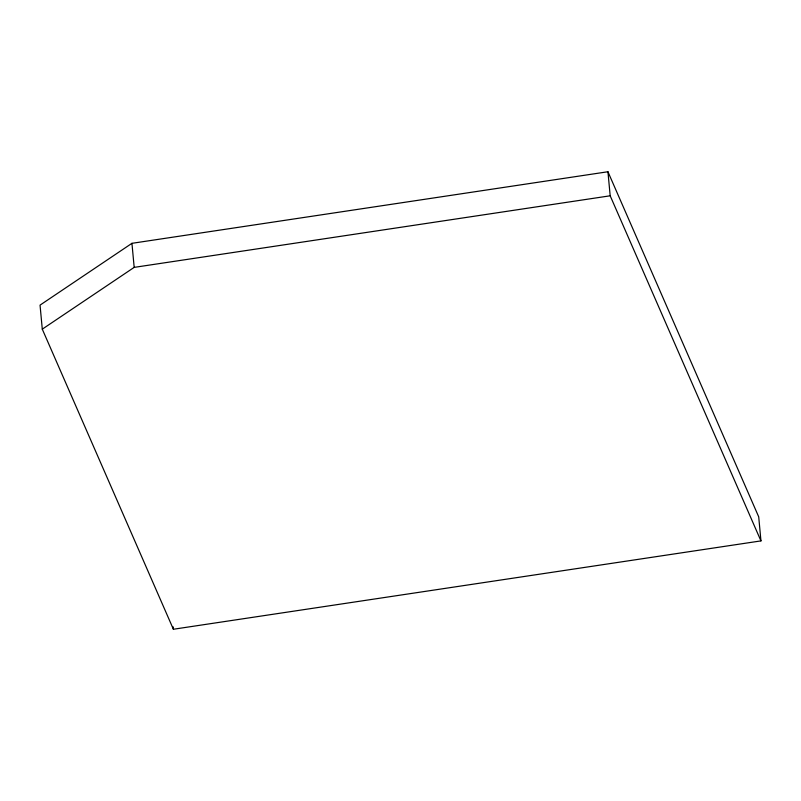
<?xml version="1.0" encoding="UTF-8"?>
<svg xmlns="http://www.w3.org/2000/svg" width="801" height="801" viewBox="0 0 801 801"><rect width="100%" height="100%" fill="white"/><g stroke="black" fill="none" stroke-linecap="round" stroke-linejoin="round"><path stroke-width="1.2" d="M131.945 243.324L40.05 305.121L42.283 329.161L173.386 629.256L760.95 540.895L758.717 516.855L607.939 171.744L131.945 243.324L134.178 267.374L42.283 329.161M134.178 267.374L610.182 195.794L760.95 540.895M607.939 171.744L610.182 195.794M173.166 626.843L173.386 629.256"/></g></svg>
